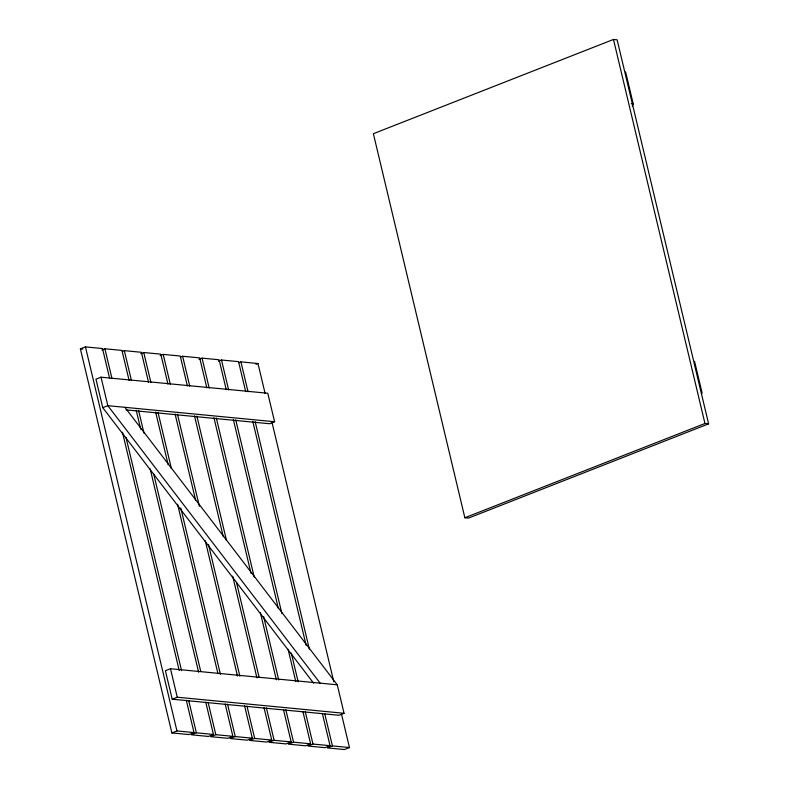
<?xml version="1.0" encoding="UTF-8"?>
<svg xmlns="http://www.w3.org/2000/svg" width="789" height="789" viewBox="0 0 789 789"><rect width="100%" height="100%" fill="white"/><g stroke="black" fill="none" stroke-linecap="round" stroke-linejoin="round"><path stroke-width="1.18" d="M632.245 106.199L633.222 103.941L625.598 71.937M613.477 39.45L373.375 133.706L464.859 517.752L468.508 518.097L708.611 423.841L617.116 39.805L613.477 39.45L704.962 423.486L708.611 423.841M186.312 700.277L194.015 732.577L188.946 734.569L171.884 732.932L80.389 348.886L85.459 346.894L102.521 348.541L109.651 378.454M101.85 349.961L104.898 348.768L121.95 350.415L129.08 380.328M122.295 351.44L124.327 350.641L141.389 352.288L148.51 382.192M140.718 353.709L143.756 352.515L160.818 354.162L167.949 384.065M126.043 409.905L269.513 423.732L274.582 421.74L267.796 393.257L101.031 377.191L95.962 379.174L102.748 407.657L313.657 683.235M160.147 355.583L163.195 354.389L180.247 356.026L187.378 385.939M180.592 357.052L182.624 356.263L199.686 357.9L206.807 387.813M199.015 359.33L202.053 358.127L219.115 359.774L226.246 389.687M218.445 361.194L221.492 360.001L238.544 361.648L245.675 391.561M102.748 407.657L107.817 405.674L274.582 421.74M238.889 362.674L240.921 361.875L257.983 363.522L265.104 393.435M255.952 364.321L257.983 363.522M464.859 517.752L704.962 423.486M337.258 684.803L170.483 668.737L165.414 670.729L172.199 699.212L338.974 715.278L344.043 713.286L337.258 684.803L124.879 407.311M172.199 699.212L177.269 697.22L344.043 713.286M171.884 732.932L176.953 730.939L194.015 732.577M213.444 734.451L196.382 732.813L191.313 734.796L208.375 736.443L213.444 734.451L205.751 702.151M232.873 736.324L215.821 734.677L210.752 736.67L227.804 738.317L232.873 736.324L225.181 704.025M252.312 738.198L235.25 736.551L230.181 738.543L247.243 740.19L252.312 738.198L244.61 705.899M271.741 740.072L254.679 738.425L249.61 740.417L266.672 742.064L271.741 740.072L264.049 707.772M291.171 741.946L274.118 740.299L269.049 742.291L286.101 743.928L291.171 741.946L283.478 709.636M310.61 743.82L293.547 742.173L288.478 744.165L305.54 745.802L310.61 743.82L302.917 711.51M330.039 745.684L312.977 744.047L307.907 746.029L324.969 747.676L330.039 745.684L322.346 713.384M349.468 747.558L332.416 745.921L327.346 747.903L344.408 749.55L349.468 747.558L341.489 714.065M631.308 103.763L633.222 103.941M80.389 348.886L82.825 349.123M320.176 683.205L107.817 405.674L101.031 377.191M694.527 361.254L702.151 393.257M271.949 422.145L333.796 681.755M240.921 361.875L248.042 391.788M255.172 421.701L309.327 649.012M324.713 713.611L332.416 745.921M252.796 421.464L306.102 645.195M221.492 360.001L228.613 389.914M235.743 419.827L281.91 613.635M291.319 653.114L298.163 681.834M305.284 711.737L312.977 744.047M233.366 419.59L278.399 608.625M288.093 649.298L295.786 681.607M202.053 358.127L209.184 388.04M216.304 417.953L254.216 577.075M263.625 616.554L278.724 679.96M285.855 709.873L293.547 742.173M213.937 417.726L250.991 573.248M260.39 612.737L276.357 679.733M182.624 356.263L189.745 386.166M196.875 416.079L226.512 540.504M236.493 582.381L259.009 676.893M266.416 707.999L274.118 740.299M194.498 415.852L223.287 536.688M232.696 576.167L256.918 677.859M163.195 354.389L170.316 384.292M177.446 414.205L199.39 506.331M208.513 544.617L239.866 676.212M246.987 706.125L254.679 738.425M175.069 413.978L195.593 500.118M205.278 540.79L237.489 675.986M143.756 352.515L150.886 382.428M158.007 412.331L171.4 468.567M180.809 508.047L220.427 674.339M227.557 704.252L235.25 736.551M155.64 412.105L168.175 464.751M177.584 504.23L217.774 672.918M124.327 350.641L131.447 380.554M138.578 410.458L143.993 433.191M153.687 473.873L200.712 671.271M208.118 702.378L215.821 734.677M136.201 410.231L140.767 429.374M150.166 468.853L198.621 672.238M104.898 348.768L112.018 378.681M125.984 437.303L181.559 670.601M188.689 700.504L196.382 732.813M122.473 432.293L179.192 670.374M170.483 668.737L177.269 697.22M85.459 346.894L176.953 730.939"/></g></svg>
